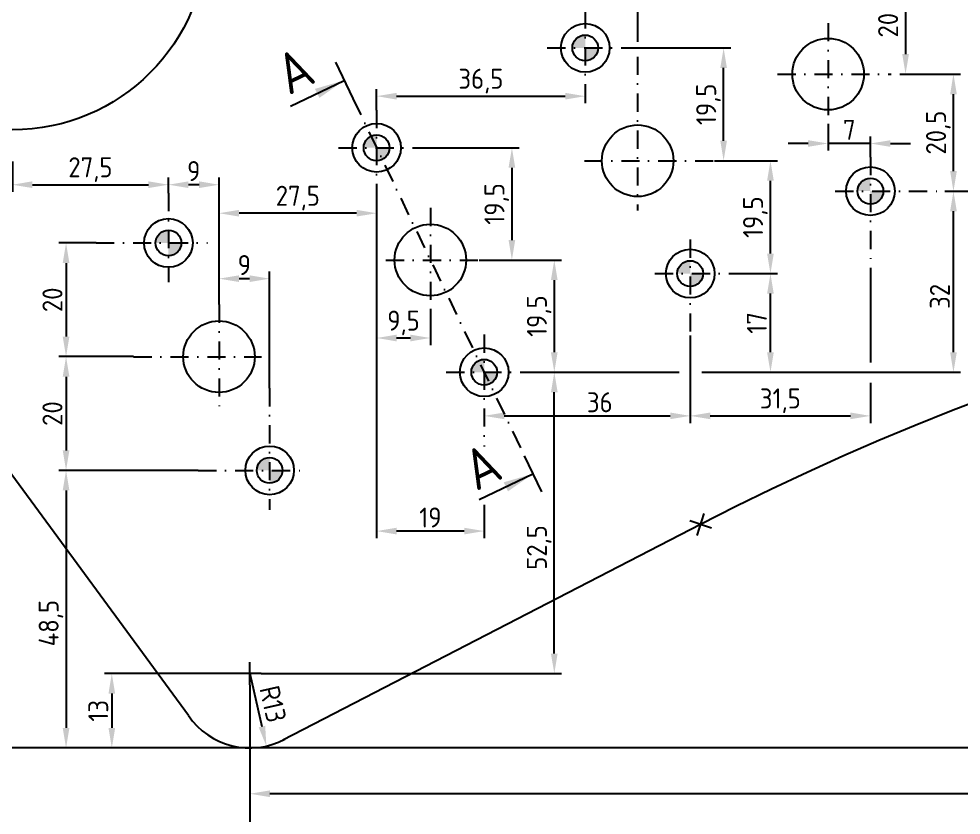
# Model space of a CAD drawing. Header units: millimetres. Extents: x 37 to 1354, y 67 to 1081.
# Drawn here: x 172.2 to 336.9, y 265.2 to 404.3 of the extents above; entities that cross this region are included whole.
import ezdxf

# ---------------------------------------------------------------- set-up
doc = ezdxf.new("R2010")
doc.units = ezdxf.units.MM
doc.linetypes.add('DASHDOT2', pattern=[12.7, 6.35, -3.175, 0, -3.175])
doc.layers.add('AXE', color=1, linetype='DASHDOT2')
doc.layers.add('COTE', color=1, linetype='Continuous')
doc.styles.add('ISOCPR', font='isocp.shx')
doc.dimstyles.new('ISO-25', dxfattribs={"dimtxt": 2.5, "dimasz": 2.5, "dimexe": 1.25, "dimexo": 0.625, "dimtad": 1, "dimtxsty": 'Standard', "dimcen": 2.5, "dimadec": 0, "dimazin": 0, "dimtfac": 1, "dimtmove": 0, "dimatfit": 3, "dimfxl": 1, "dimarcsym": 0})

# ---------------------------------------------------------------- blocks, each defined once
blk = doc.blocks.new('*D363')
at = {"layer": 'COTE', "color": 1, "linetype": 'Continuous', "transparency": 16777216}
for p, q in [((500.56, 581.96), (75.81, 581.96)), ((77.06, 280.46), (77.06, 578.46)), ((788.56, 276.96), (75.81, 276.96))]:
    blk.add_line(p, q, dxfattribs=at)
for points in [[(76.47, 578.46), (77.64, 578.46), (77.06, 581.96)], [(76.47, 280.46), (77.64, 280.46), (77.06, 276.96)]]:
    blk.add_solid(points, dxfattribs=at)
at = {"layer": 'Defpoints', "color": 0, "linetype": 'Continuous', "transparency": 16777216}
for p in [(77.06, 581.96), (500.56, 581.96), (788.56, 276.96)]:
    blk.add_point(p, dxfattribs=at)
at = {"layer": 'COTE', "color": 1, "linetype": 'Continuous', "transparency": 16777216, "insert": (74.68, 436.27), "char_height": 3.5, "attachment_point": 5, "rotation": 90, "style": 'ISOCPR'}
blk.add_mtext('305', dxfattribs=at)
blk = doc.blocks.new('*D364')
at = {"layer": 'COTE', "color": 1, "linetype": 'Continuous', "transparency": 16777216}
for p, q in [((500.56, 366.96), (500.56, 267.71)), ((212.56, 287.96), (212.56, 267.71)), ((497.06, 268.96), (216.06, 268.96))]:
    blk.add_line(p, q, dxfattribs=at)
for points in [[(216.06, 269.55), (216.06, 268.38), (212.56, 268.96)], [(497.06, 269.55), (497.06, 268.38), (500.56, 268.96)]]:
    blk.add_solid(points, dxfattribs=at)
at = {"layer": 'Defpoints', "color": 0, "linetype": 'Continuous', "transparency": 16777216}
for p in [(500.56, 366.96), (212.56, 287.96), (212.56, 268.96)]:
    blk.add_point(p, dxfattribs=at)
at = {"layer": 'COTE', "color": 1, "linetype": 'Continuous', "transparency": 16777216, "insert": (356.56, 271.34), "char_height": 3.5, "attachment_point": 5, "style": 'ISOCPR'}
blk.add_mtext('=', dxfattribs=at)
blk = doc.blocks.new('*D366')
at = {"layer": 'COTE', "color": 1, "linetype": 'Continuous', "transparency": 16777216}
for p, q in [((212.56, 287.96), (212.56, 259.71)), ((788.56, 287.96), (788.56, 259.71)), ((785.06, 260.96), (216.06, 260.96))]:
    blk.add_line(p, q, dxfattribs=at)
for points in [[(216.06, 261.55), (216.06, 260.38), (212.56, 260.96)], [(785.06, 261.55), (785.06, 260.38), (788.56, 260.96)]]:
    blk.add_solid(points, dxfattribs=at)
at = {"layer": 'Defpoints', "color": 0, "linetype": 'Continuous', "transparency": 16777216}
for p in [(212.56, 287.96), (788.56, 287.96), (212.56, 260.96)]:
    blk.add_point(p, dxfattribs=at)
at = {"layer": 'COTE', "color": 1, "linetype": 'Continuous', "transparency": 16777216, "insert": (490.03, 263.34), "char_height": 3.5, "attachment_point": 5, "style": 'ISOCPR'}
blk.add_mtext('576', dxfattribs=at)
blk = doc.blocks.new('*D196')
at = {"layer": 'COTE', "color": 1, "linetype": 'Continuous', "transparency": 16777216}
for p, q in [((260.34, 342.61), (267.02, 342.61)), ((265.77, 293.46), (265.77, 339.11)), ((214.56, 289.96), (267.02, 289.96))]:
    blk.add_line(p, q, dxfattribs=at)
for points in [[(265.18, 339.11), (266.35, 339.11), (265.77, 342.61)], [(265.18, 293.46), (266.35, 293.46), (265.77, 289.96)]]:
    blk.add_solid(points, dxfattribs=at)
at = {"layer": 'Defpoints', "color": 0, "linetype": 'Continuous', "transparency": 16777216}
for p in [(260.34, 342.61), (265.77, 342.61), (214.56, 289.96)]:
    blk.add_point(p, dxfattribs=at)
at = {"layer": 'COTE', "color": 1, "linetype": 'Continuous', "transparency": 16777216, "insert": (263.13, 311.99), "char_height": 3.5, "attachment_point": 5, "rotation": 90, "style": 'ISOCPR'}
blk.add_mtext('52,5', dxfattribs=at)
blk = doc.blocks.new('*D197')
at = {"layer": 'COTE', "color": 1, "linetype": 'Continuous', "transparency": 16777216}
for p, q in [((234.71, 374.95), (234.71, 369.14)), ((207.17, 354.44), (207.17, 371.64)), ((231.21, 370.39), (210.67, 370.39))]:
    blk.add_line(p, q, dxfattribs=at)
for points in [[(210.67, 370.97), (210.67, 369.81), (207.17, 370.39)], [(231.21, 370.97), (231.21, 369.81), (234.71, 370.39)]]:
    blk.add_solid(points, dxfattribs=at)
at = {"layer": 'Defpoints', "color": 0, "linetype": 'Continuous', "transparency": 16777216}
for p in [(234.71, 374.95), (207.17, 370.39), (207.17, 354.44)]:
    blk.add_point(p, dxfattribs=at)
at = {"layer": 'COTE', "color": 1, "linetype": 'Continuous', "transparency": 16777216, "insert": (220.94, 373.03), "char_height": 3.5, "attachment_point": 5, "style": 'ISOCPR'}
blk.add_mtext('27,5', dxfattribs=at)
blk = doc.blocks.new('*D202')
at = {"layer": 'COTE', "color": 1, "linetype": 'Continuous', "transparency": 16777216}
for p, q in [((192.24, 345.33), (179.18, 345.33)), ((180.43, 341.83), (180.43, 328.96)), ((203.53, 325.46), (179.18, 325.46))]:
    blk.add_line(p, q, dxfattribs=at)
for points in [[(179.85, 341.83), (181.02, 341.83), (180.43, 345.33)], [(179.85, 328.96), (181.02, 328.96), (180.43, 325.46)]]:
    blk.add_solid(points, dxfattribs=at)
at = {"layer": 'Defpoints', "color": 0, "linetype": 'Continuous', "transparency": 16777216}
for p in [(192.24, 345.33), (180.43, 325.46), (203.53, 325.46)]:
    blk.add_point(p, dxfattribs=at)
at = {"layer": 'COTE', "color": 1, "linetype": 'Continuous', "transparency": 16777216, "insert": (178.06, 335.39), "char_height": 3.5, "attachment_point": 5, "rotation": 90, "style": 'ISOCPR'}
blk.add_mtext('20', dxfattribs=at)
blk = doc.blocks.new('*D203')
at = {"layer": 'COTE', "color": 1, "linetype": 'Continuous', "transparency": 16777216}
for p, q in [((93.05, 435.95), (93.05, 259.71)), ((212.56, 287.96), (212.56, 259.71)), ((96.55, 260.96), (209.06, 260.96))]:
    blk.add_line(p, q, dxfattribs=at)
for points in [[(96.55, 261.55), (96.55, 260.38), (93.05, 260.96)], [(209.06, 261.55), (209.06, 260.38), (212.56, 260.96)]]:
    blk.add_solid(points, dxfattribs=at)
at = {"layer": 'Defpoints', "color": 0, "linetype": 'Continuous', "transparency": 16777216}
for p in [(93.05, 435.95), (212.56, 287.96), (212.56, 260.96)]:
    blk.add_point(p, dxfattribs=at)
at = {"layer": 'COTE', "color": 1, "linetype": 'Continuous', "transparency": 16777216, "insert": (152.8, 263.6), "char_height": 3.5, "attachment_point": 5, "style": 'ISOCPR'}
blk.add_mtext('119,5', dxfattribs=at)
blk = doc.blocks.new('*D204')
at = {"layer": 'COTE', "color": 1, "linetype": 'Continuous', "transparency": 16777216}
for p, q in [((203.53, 325.46), (179.18, 325.46)), ((180.43, 321.96), (180.43, 280.46)), ((181.74, 276.96), (179.18, 276.96))]:
    blk.add_line(p, q, dxfattribs=at)
for points in [[(179.85, 321.96), (181.02, 321.96), (180.43, 325.46)], [(179.85, 280.46), (181.02, 280.46), (180.43, 276.96)]]:
    blk.add_solid(points, dxfattribs=at)
at = {"layer": 'Defpoints', "color": 0, "linetype": 'Continuous', "transparency": 16777216}
for p in [(203.53, 325.46), (180.43, 276.96), (181.74, 276.96)]:
    blk.add_point(p, dxfattribs=at)
at = {"layer": 'COTE', "color": 1, "linetype": 'Continuous', "transparency": 16777216, "insert": (177.8, 298.77), "char_height": 3.5, "attachment_point": 5, "rotation": 90, "style": 'ISOCPR'}
blk.add_mtext('48,5', dxfattribs=at)
blk = doc.blocks.new('*D205')
at = {"layer": 'COTE', "color": 1, "linetype": 'Continuous', "transparency": 16777216}
for p, q in [((210.56, 289.96), (187.18, 289.96)), ((188.43, 286.46), (188.43, 280.46)), ((189.63, 276.96), (187.18, 276.96))]:
    blk.add_line(p, q, dxfattribs=at)
for points in [[(187.85, 286.46), (189.02, 286.46), (188.43, 289.96)], [(187.85, 280.46), (189.02, 280.46), (188.43, 276.96)]]:
    blk.add_solid(points, dxfattribs=at)
at = {"layer": 'Defpoints', "color": 0, "linetype": 'Continuous', "transparency": 16777216}
for p in [(210.56, 289.96), (188.43, 276.96), (189.63, 276.96)]:
    blk.add_point(p, dxfattribs=at)
at = {"layer": 'COTE', "color": 1, "linetype": 'Continuous', "transparency": 16777216, "insert": (186.06, 283.46), "char_height": 3.5, "attachment_point": 5, "rotation": 90, "style": 'ISOCPR'}
blk.add_mtext('13', dxfattribs=at)
blk = doc.blocks.new('*D211')
at = {"layer": 'COTE', "color": 1, "linetype": 'Continuous', "transparency": 16777216}
for p, q in [((171.05, 379.45), (171.05, 374.12)), ((198.33, 373.9), (198.33, 376.62)), ((174.55, 375.37), (194.83, 375.37))]:
    blk.add_line(p, q, dxfattribs=at)
for points in [[(174.55, 375.96), (174.55, 374.79), (171.05, 375.37)], [(194.83, 375.96), (194.83, 374.79), (198.33, 375.37)]]:
    blk.add_solid(points, dxfattribs=at)
at = {"layer": 'Defpoints', "color": 0, "linetype": 'Continuous', "transparency": 16777216}
for p in [(171.05, 379.45), (198.33, 375.37), (198.33, 373.9)]:
    blk.add_point(p, dxfattribs=at)
at = {"layer": 'COTE', "color": 1, "linetype": 'Continuous', "transparency": 16777216, "insert": (184.69, 378.01), "char_height": 3.5, "attachment_point": 5, "style": 'ISOCPR'}
blk.add_mtext('27,5', dxfattribs=at)
blk = doc.blocks.new('*D212')
at = {"layer": 'COTE', "color": 1, "linetype": 'Continuous', "transparency": 16777216}
for p, q in [((185.69, 365.19), (179.18, 365.19)), ((180.43, 361.69), (180.43, 348.83)), ((192.24, 345.33), (179.18, 345.33))]:
    blk.add_line(p, q, dxfattribs=at)
for points in [[(179.85, 361.69), (181.02, 361.69), (180.43, 365.19)], [(179.85, 348.83), (181.02, 348.83), (180.43, 345.33)]]:
    blk.add_solid(points, dxfattribs=at)
at = {"layer": 'Defpoints', "color": 0, "linetype": 'Continuous', "transparency": 16777216}
for p in [(185.69, 365.19), (180.43, 345.33), (192.24, 345.33)]:
    blk.add_point(p, dxfattribs=at)
at = {"layer": 'COTE', "color": 1, "linetype": 'Continuous', "transparency": 16777216, "insert": (178.06, 355.26), "char_height": 3.5, "attachment_point": 5, "rotation": 90, "style": 'ISOCPR'}
blk.add_mtext('20', dxfattribs=at)
blk = doc.blocks.new('*D214')
at = {"layer": 'COTE', "color": 1, "linetype": 'Continuous', "transparency": 16777216}
for p, q in [((198.33, 373.9), (198.33, 376.62)), ((207.17, 354.44), (207.17, 376.62)), ((203.67, 375.37), (201.83, 375.37))]:
    blk.add_line(p, q, dxfattribs=at)
for points in [[(201.83, 375.96), (201.83, 374.79), (198.33, 375.37)], [(203.67, 375.96), (203.67, 374.79), (207.17, 375.37)]]:
    blk.add_solid(points, dxfattribs=at)
at = {"layer": 'Defpoints', "color": 0, "linetype": 'Continuous', "transparency": 16777216}
for p in [(198.33, 375.37), (198.33, 373.9), (207.17, 354.44)]:
    blk.add_point(p, dxfattribs=at)
at = {"layer": 'COTE', "color": 1, "linetype": 'Continuous', "transparency": 16777216, "insert": (202.75, 377.75), "char_height": 3.5, "attachment_point": 5, "style": 'ISOCPR'}
blk.add_mtext('9', dxfattribs=at)
blk = doc.blocks.new('*D215')
at = {"layer": 'COTE', "color": 1, "linetype": 'Continuous', "transparency": 16777216}
for p, q in [((207.17, 354.44), (207.17, 360.2)), ((216.02, 339.8), (216.02, 360.2)), ((212.52, 358.95), (210.67, 358.95))]:
    blk.add_line(p, q, dxfattribs=at)
for points in [[(210.67, 359.54), (210.67, 358.37), (207.17, 358.95)], [(212.52, 359.54), (212.52, 358.37), (216.02, 358.95)]]:
    blk.add_solid(points, dxfattribs=at)
at = {"layer": 'Defpoints', "color": 0, "linetype": 'Continuous', "transparency": 16777216}
for p in [(207.17, 358.95), (207.17, 354.44), (216.02, 339.8)]:
    blk.add_point(p, dxfattribs=at)
at = {"layer": 'COTE', "color": 1, "linetype": 'Continuous', "transparency": 16777216, "insert": (211.59, 361.33), "char_height": 3.5, "attachment_point": 5, "style": 'ISOCPR'}
blk.add_mtext('9', dxfattribs=at)
blk = doc.blocks.new('*D219')
at = {"layer": 'COTE', "color": 1, "linetype": 'Continuous', "transparency": 16777216}
for p, q in [((289.52, 349), (289.52, 333.73)), ((321.02, 340.75), (321.02, 333.73)), ((293.02, 334.98), (317.52, 334.98))]:
    blk.add_line(p, q, dxfattribs=at)
for points in [[(293.02, 335.57), (293.02, 334.4), (289.52, 334.98)], [(317.52, 335.57), (317.52, 334.4), (321.02, 334.98)]]:
    blk.add_solid(points, dxfattribs=at)
at = {"layer": 'Defpoints', "color": 0, "linetype": 'Continuous', "transparency": 16777216}
for p in [(289.52, 349), (321.02, 340.75), (321.02, 334.98)]:
    blk.add_point(p, dxfattribs=at)
at = {"layer": 'COTE', "color": 1, "linetype": 'Continuous', "transparency": 16777216, "insert": (305.27, 337.62), "char_height": 3.5, "attachment_point": 5, "style": 'ISOCPR'}
blk.add_mtext('31,5', dxfattribs=at)
blk = doc.blocks.new('*D220')
at = {"layer": 'COTE', "color": 1, "linetype": 'Continuous', "transparency": 16777216}
for p, q in [((289.52, 349), (289.52, 333.73)), ((253.52, 335.64), (253.52, 333.73)), ((257.02, 334.98), (286.02, 334.98))]:
    blk.add_line(p, q, dxfattribs=at)
for points in [[(257.02, 335.57), (257.02, 334.4), (253.52, 334.98)], [(286.02, 335.57), (286.02, 334.4), (289.52, 334.98)]]:
    blk.add_solid(points, dxfattribs=at)
at = {"layer": 'Defpoints', "color": 0, "linetype": 'Continuous', "transparency": 16777216}
for p in [(289.52, 349), (253.52, 335.64), (289.52, 334.98)]:
    blk.add_point(p, dxfattribs=at)
at = {"layer": 'COTE', "color": 1, "linetype": 'Continuous', "transparency": 16777216, "insert": (273.72, 337.36), "char_height": 3.5, "attachment_point": 5, "style": 'ISOCPR'}
blk.add_mtext('36', dxfattribs=at)
blk = doc.blocks.new('*D221')
at = {"layer": 'COTE', "color": 1, "linetype": 'Continuous', "transparency": 16777216}
for p, q in [((234.71, 347.34), (234.71, 313.6)), ((253.52, 319.43), (253.52, 313.6)), ((250.02, 314.85), (238.21, 314.85))]:
    blk.add_line(p, q, dxfattribs=at)
for points in [[(238.21, 315.44), (238.21, 314.27), (234.71, 314.85)], [(250.02, 315.44), (250.02, 314.27), (253.52, 314.85)]]:
    blk.add_solid(points, dxfattribs=at)
at = {"layer": 'Defpoints', "color": 0, "linetype": 'Continuous', "transparency": 16777216}
for p in [(234.71, 347.34), (253.52, 319.43), (234.71, 314.85)]:
    blk.add_point(p, dxfattribs=at)
at = {"layer": 'COTE', "color": 1, "linetype": 'Continuous', "transparency": 16777216, "insert": (244.11, 317.23), "char_height": 3.5, "attachment_point": 5, "style": 'ISOCPR'}
blk.add_mtext('19', dxfattribs=at)
blk = doc.blocks.new('*D222')
at = {"layer": 'COTE', "color": 1, "linetype": 'Continuous', "transparency": 16777216}
for p, q in [((365.79, 385.72), (369.68, 385.72)), ((368.43, 377.74), (368.43, 382.22)), ((336.78, 374.24), (369.68, 374.24))]:
    blk.add_line(p, q, dxfattribs=at)
for points in [[(367.84, 382.22), (369.01, 382.22), (368.43, 385.72)], [(367.84, 377.74), (369.01, 377.74), (368.43, 374.24)]]:
    blk.add_solid(points, dxfattribs=at)
at = {"layer": 'Defpoints', "color": 0, "linetype": 'Continuous', "transparency": 16777216}
for p in [(365.79, 385.72), (368.43, 385.72), (336.78, 374.24)]:
    blk.add_point(p, dxfattribs=at)
at = {"layer": 'COTE', "color": 1, "linetype": 'Continuous', "transparency": 16777216, "insert": (365.79, 379.98), "char_height": 3.5, "attachment_point": 5, "rotation": 90, "style": 'ISOCPR'}
blk.add_mtext('11,5', dxfattribs=at)
blk = doc.blocks.new('*D227')
at = {"layer": 'COTE', "color": 1, "linetype": 'Continuous', "transparency": 16777216}
for p, q in [((280.34, 400.59), (280.34, 408.66)), ((302.74, 407.41), (283.84, 407.41)), ((306.24, 408.27), (306.24, 406.16))]:
    blk.add_line(p, q, dxfattribs=at)
for points in [[(283.84, 408), (283.84, 406.83), (280.34, 407.41)], [(302.74, 408), (302.74, 406.83), (306.24, 407.41)]]:
    blk.add_solid(points, dxfattribs=at)
at = {"layer": 'Defpoints', "color": 0, "linetype": 'Continuous', "transparency": 16777216}
for p in [(280.34, 407.41), (306.24, 408.27), (280.34, 400.59)]:
    blk.add_point(p, dxfattribs=at)
at = {"layer": 'COTE', "color": 1, "linetype": 'Continuous', "transparency": 16777216, "insert": (293.29, 409.79), "char_height": 3.5, "attachment_point": 5, "style": 'ISOCPR'}
blk.add_mtext('26', dxfattribs=at)
blk = doc.blocks.new('*D228')
at = {"layer": 'COTE', "color": 1, "linetype": 'Continuous', "transparency": 16777216}
for p, q in [((279.13, 399.27), (296.61, 399.27)), ((295.36, 383.06), (295.36, 395.77)), ((293.75, 379.56), (296.61, 379.56))]:
    blk.add_line(p, q, dxfattribs=at)
for points in [[(294.78, 395.77), (295.94, 395.77), (295.36, 399.27)], [(294.78, 383.06), (295.94, 383.06), (295.36, 379.56)]]:
    blk.add_solid(points, dxfattribs=at)
at = {"layer": 'Defpoints', "color": 0, "linetype": 'Continuous', "transparency": 16777216}
for p in [(279.13, 399.27), (295.36, 399.27), (293.75, 379.56)]:
    blk.add_point(p, dxfattribs=at)
at = {"layer": 'COTE', "color": 1, "linetype": 'Continuous', "transparency": 16777216, "insert": (292.72, 389.41), "char_height": 3.5, "attachment_point": 5, "rotation": 90, "style": 'ISOCPR'}
blk.add_mtext('19,5', dxfattribs=at)
blk = doc.blocks.new('*D229')
at = {"layer": 'COTE', "color": 1, "linetype": 'Continuous', "transparency": 16777216}
for p, q in [((241.53, 381.82), (259.61, 381.82)), ((258.36, 378.32), (258.36, 365.71)), ((252.63, 362.21), (259.61, 362.21))]:
    blk.add_line(p, q, dxfattribs=at)
for points in [[(257.77, 378.32), (258.94, 378.32), (258.36, 381.82)], [(257.77, 365.71), (258.94, 365.71), (258.36, 362.21)]]:
    blk.add_solid(points, dxfattribs=at)
at = {"layer": 'Defpoints', "color": 0, "linetype": 'Continuous', "transparency": 16777216}
for p in [(241.53, 381.82), (252.63, 362.21), (258.36, 362.21)]:
    blk.add_point(p, dxfattribs=at)
at = {"layer": 'COTE', "color": 1, "linetype": 'Continuous', "transparency": 16777216, "insert": (255.72, 372.01), "char_height": 3.5, "attachment_point": 5, "rotation": 90, "style": 'ISOCPR'}
blk.add_mtext('19,5', dxfattribs=at)
blk = doc.blocks.new('*D230')
at = {"layer": 'COTE', "color": 1, "linetype": 'Continuous', "transparency": 16777216}
for p, q in [((252.63, 362.21), (267.02, 362.21)), ((265.77, 358.71), (265.77, 346.11)), ((260.34, 342.61), (267.02, 342.61))]:
    blk.add_line(p, q, dxfattribs=at)
for points in [[(265.18, 358.71), (266.35, 358.71), (265.77, 362.21)], [(265.18, 346.11), (266.35, 346.11), (265.77, 342.61)]]:
    blk.add_solid(points, dxfattribs=at)
at = {"layer": 'Defpoints', "color": 0, "linetype": 'Continuous', "transparency": 16777216}
for p in [(252.63, 362.21), (260.34, 342.61), (265.77, 342.61)]:
    blk.add_point(p, dxfattribs=at)
at = {"layer": 'COTE', "color": 1, "linetype": 'Continuous', "transparency": 16777216, "insert": (263.13, 352.41), "char_height": 3.5, "attachment_point": 5, "rotation": 90, "style": 'ISOCPR'}
blk.add_mtext('19,5', dxfattribs=at)
blk = doc.blocks.new('*D231')
at = {"layer": 'COTE', "color": 1, "linetype": 'Continuous', "transparency": 16777216}
for p, q in [((234.71, 369.14), (234.71, 347.34)), ((244.11, 353.51), (244.11, 347.34)), ((238.21, 348.59), (240.61, 348.59))]:
    blk.add_line(p, q, dxfattribs=at)
for points in [[(238.21, 349.17), (238.21, 348), (234.71, 348.59)], [(240.61, 349.17), (240.61, 348), (244.11, 348.59)]]:
    blk.add_solid(points, dxfattribs=at)
at = {"layer": 'Defpoints', "color": 0, "linetype": 'Continuous', "transparency": 16777216}
for p in [(234.71, 369.14), (244.11, 353.51), (244.11, 348.59)]:
    blk.add_point(p, dxfattribs=at)
at = {"layer": 'COTE', "color": 1, "linetype": 'Continuous', "transparency": 16777216, "insert": (239.41, 351.22), "char_height": 3.5, "attachment_point": 5, "style": 'ISOCPR'}
blk.add_mtext('9,5', dxfattribs=at)
blk = doc.blocks.new('*D232')
at = {"layer": 'COTE', "color": 1, "linetype": 'Continuous', "transparency": 16777216}
for p, q in [((234.71, 388.4), (234.71, 392.09)), ((271.17, 392.4), (271.17, 389.59)), ((238.21, 390.84), (267.67, 390.84))]:
    blk.add_line(p, q, dxfattribs=at)
for points in [[(238.21, 391.42), (238.21, 390.25), (234.71, 390.84)], [(267.67, 391.42), (267.67, 390.25), (271.17, 390.84)]]:
    blk.add_solid(points, dxfattribs=at)
at = {"layer": 'Defpoints', "color": 0, "linetype": 'Continuous', "transparency": 16777216}
for p in [(271.17, 392.4), (271.17, 390.84), (234.71, 388.4)]:
    blk.add_point(p, dxfattribs=at)
at = {"layer": 'COTE', "color": 1, "linetype": 'Continuous', "transparency": 16777216, "insert": (252.94, 393.48), "char_height": 3.5, "attachment_point": 5, "style": 'ISOCPR'}
blk.add_mtext('36,5', dxfattribs=at)
blk = doc.blocks.new('*D233')
at = {"layer": 'COTE', "color": 1, "linetype": 'Continuous', "transparency": 16777216}
for p, q in [((271.17, 405.85), (271.17, 408.66)), ((280.34, 400.33), (280.34, 408.66)), ((274.67, 407.41), (276.84, 407.41))]:
    blk.add_line(p, q, dxfattribs=at)
for points in [[(274.67, 408), (274.67, 406.83), (271.17, 407.41)], [(276.84, 408), (276.84, 406.83), (280.34, 407.41)]]:
    blk.add_solid(points, dxfattribs=at)
at = {"layer": 'Defpoints', "color": 0, "linetype": 'Continuous', "transparency": 16777216}
for p in [(280.34, 407.41), (271.17, 405.85), (280.34, 400.33)]:
    blk.add_point(p, dxfattribs=at)
at = {"layer": 'COTE', "color": 1, "linetype": 'Continuous', "transparency": 16777216, "insert": (275.75, 409.79), "char_height": 3.5, "attachment_point": 5, "style": 'ISOCPR'}
blk.add_mtext('9', dxfattribs=at)
blk = doc.blocks.new('*D234')
at = {"layer": 'COTE', "color": 1, "linetype": 'Continuous', "transparency": 16777216}
for p, q in [((326.14, 394.69), (336.78, 394.69)), ((335.53, 377.74), (335.53, 391.19)), ((334.02, 374.24), (336.78, 374.24))]:
    blk.add_line(p, q, dxfattribs=at)
for points in [[(334.95, 391.19), (336.12, 391.19), (335.53, 394.69)], [(334.95, 377.74), (336.12, 377.74), (335.53, 374.24)]]:
    blk.add_solid(points, dxfattribs=at)
at = {"layer": 'Defpoints', "color": 0, "linetype": 'Continuous', "transparency": 16777216}
for p in [(326.14, 394.69), (335.53, 394.69), (334.02, 374.24)]:
    blk.add_point(p, dxfattribs=at)
at = {"layer": 'COTE', "color": 1, "linetype": 'Continuous', "transparency": 16777216, "insert": (332.9, 384.47), "char_height": 3.5, "attachment_point": 5, "rotation": 90, "style": 'ISOCPR'}
blk.add_mtext('20,5', dxfattribs=at)
blk = doc.blocks.new('*D235')
at = {"layer": 'COTE', "color": 1, "linetype": 'Continuous', "transparency": 16777216}
for p, q in [((293.75, 379.56), (304.8, 379.56)), ((303.55, 363.34), (303.55, 376.06)), ((299.03, 359.84), (304.8, 359.84))]:
    blk.add_line(p, q, dxfattribs=at)
for points in [[(302.96, 376.06), (304.13, 376.06), (303.55, 379.56)], [(302.96, 363.34), (304.13, 363.34), (303.55, 359.84)]]:
    blk.add_solid(points, dxfattribs=at)
at = {"layer": 'Defpoints', "color": 0, "linetype": 'Continuous', "transparency": 16777216}
for p in [(293.75, 379.56), (303.55, 379.56), (299.03, 359.84)]:
    blk.add_point(p, dxfattribs=at)
at = {"layer": 'COTE', "color": 1, "linetype": 'Continuous', "transparency": 16777216, "insert": (300.91, 369.7), "char_height": 3.5, "attachment_point": 5, "rotation": 90, "style": 'ISOCPR'}
blk.add_mtext('19,5', dxfattribs=at)
blk = doc.blocks.new('*D236')
at = {"layer": 'COTE', "color": 1, "linetype": 'Continuous', "transparency": 16777216}
for p, q in [((334.02, 374.24), (336.78, 374.24)), ((335.53, 346.11), (335.53, 370.74)), ((291.58, 342.61), (336.78, 342.61))]:
    blk.add_line(p, q, dxfattribs=at)
for points in [[(334.95, 370.74), (336.12, 370.74), (335.53, 374.24)], [(334.95, 346.11), (336.12, 346.11), (335.53, 342.61)]]:
    blk.add_solid(points, dxfattribs=at)
at = {"layer": 'Defpoints', "color": 0, "linetype": 'Continuous', "transparency": 16777216}
for p in [(334.02, 374.24), (335.53, 374.24), (291.58, 342.61)]:
    blk.add_point(p, dxfattribs=at)
at = {"layer": 'COTE', "color": 1, "linetype": 'Continuous', "transparency": 16777216, "insert": (333.16, 355.86), "char_height": 3.5, "attachment_point": 5, "rotation": 90, "style": 'ISOCPR'}
blk.add_mtext('32', dxfattribs=at)
blk = doc.blocks.new('*D237')
at = {"layer": 'COTE', "color": 1, "linetype": 'Continuous', "transparency": 16777216}
for p, q in [((299.03, 359.84), (304.8, 359.84)), ((303.55, 346.11), (303.55, 356.34)), ((291.58, 342.61), (304.8, 342.61))]:
    blk.add_line(p, q, dxfattribs=at)
for points in [[(302.96, 356.34), (304.13, 356.34), (303.55, 359.84)], [(302.96, 346.11), (304.13, 346.11), (303.55, 342.61)]]:
    blk.add_solid(points, dxfattribs=at)
at = {"layer": 'Defpoints', "color": 0, "linetype": 'Continuous', "transparency": 16777216}
for p in [(299.03, 359.84), (303.55, 359.84), (291.58, 342.61)]:
    blk.add_point(p, dxfattribs=at)
at = {"layer": 'COTE', "color": 1, "linetype": 'Continuous', "transparency": 16777216, "insert": (301.17, 351.22), "char_height": 3.5, "attachment_point": 5, "rotation": 90, "style": 'ISOCPR'}
blk.add_mtext('17', dxfattribs=at)
blk = doc.blocks.new('*D238')
at = {"layer": 'COTE', "color": 1, "linetype": 'Continuous', "transparency": 16777216}
for p, q in [((313.06, 415.14), (328.41, 415.14)), ((327.16, 411.64), (327.16, 398.19)), ((326.14, 394.69), (328.41, 394.69))]:
    blk.add_line(p, q, dxfattribs=at)
for points in [[(326.58, 411.64), (327.75, 411.64), (327.16, 415.14)], [(326.58, 398.19), (327.75, 398.19), (327.16, 394.69)]]:
    blk.add_solid(points, dxfattribs=at)
at = {"layer": 'Defpoints', "color": 0, "linetype": 'Continuous', "transparency": 16777216}
for p in [(313.06, 415.14), (326.14, 394.69), (327.16, 394.69)]:
    blk.add_point(p, dxfattribs=at)
at = {"layer": 'COTE', "color": 1, "linetype": 'Continuous', "transparency": 16777216, "insert": (324.52, 404.92), "char_height": 3.5, "attachment_point": 5, "rotation": 90, "style": 'ISOCPR'}
blk.add_mtext('20,5', dxfattribs=at)
blk = doc.blocks.new('*D239')
at = {"layer": 'COTE', "color": 1, "linetype": 'Continuous', "transparency": 16777216}
for p, q in [((313.62, 386.03), (313.62, 381.32)), ((321.02, 380.19), (321.02, 383.82)), ((310.12, 382.57), (306.62, 382.57)), ((321.02, 382.57), (313.62, 382.57)), ((324.52, 382.57), (328.02, 382.57))]:
    blk.add_line(p, q, dxfattribs=at)
for points in [[(310.12, 383.15), (310.12, 381.99), (313.62, 382.57)], [(324.52, 383.15), (324.52, 381.99), (321.02, 382.57)]]:
    blk.add_solid(points, dxfattribs=at)
at = {"layer": 'Defpoints', "color": 0, "linetype": 'Continuous', "transparency": 16777216}
for p in [(313.62, 386.03), (313.62, 382.57), (321.02, 380.19)]:
    blk.add_point(p, dxfattribs=at)
at = {"layer": 'COTE', "color": 1, "linetype": 'Continuous', "transparency": 16777216, "insert": (317.32, 384.95), "char_height": 3.5, "attachment_point": 5, "style": 'ISOCPR'}
blk.add_mtext('7', dxfattribs=at)

msp = doc.modelspace()

# ---------------------------------------------------------------- hatches: boundary and pattern name
at = {"layer": 'COTE', "linetype": 'Continuous'}
h = msp.add_hatch(color=2, dxfattribs=at)
h.paths.add_polyline_path([(271.172, 401.521, 0.4142136), (268.922, 399.271), (271.172, 399.271)])
h.paths.add_polyline_path([(271.172, 399.271), (271.172, 397.021, 0.4142136), (273.422, 399.271)])
h = msp.add_hatch(color=2, dxfattribs=at)
h.paths.add_polyline_path([(233.736, 383.846, 0.2885088), (232.459, 381.818), (234.709, 381.818)])
h.paths.add_polyline_path([(234.709, 384.068, 0.1122861), (233.736, 383.846), (234.709, 381.818)])
h.paths.add_polyline_path([(236.959, 381.818), (234.709, 381.818), (235.682, 379.789, 0.2885088)])
h.paths.add_polyline_path([(234.709, 381.818), (234.709, 379.568, 0.1122861), (235.682, 379.789)])
h = msp.add_hatch(color=2, dxfattribs=at)
h.paths.add_polyline_path([(321.018, 376.493, 0.4142136), (318.768, 374.243), (321.018, 374.243)])
h.paths.add_polyline_path([(321.018, 371.993, 0.4142136), (323.268, 374.243), (321.018, 374.243)])
h = msp.add_hatch(color=2, dxfattribs=at)
h.paths.add_polyline_path([(198.33, 365.191), (198.33, 367.441, 0.4142136), (196.08, 365.191)])
h.paths.add_polyline_path([(200.58, 365.191), (198.33, 365.191), (198.33, 362.941, 0.4142136)])
h = msp.add_hatch(color=2, dxfattribs=at)
h.paths.add_polyline_path([(289.518, 362.091, 0.4142136), (287.268, 359.841), (289.518, 359.841)])
h.paths.add_polyline_path([(289.518, 357.591, 0.4142136), (291.768, 359.841), (289.518, 359.841)])
h = msp.add_hatch(color=2, dxfattribs=at)
h.paths.add_polyline_path([(252.545, 344.636, 0.2885088), (251.268, 342.607), (253.518, 342.607)])
h.paths.add_polyline_path([(253.518, 344.857, 0.1122861), (252.545, 344.636), (253.518, 342.607)])
h.paths.add_polyline_path([(253.518, 342.607), (253.518, 340.357, 0.1122861), (254.491, 340.578)])
h.paths.add_polyline_path([(255.768, 342.607), (253.518, 342.607), (254.491, 340.578, 0.2885088)])
h = msp.add_hatch(color=2, dxfattribs=at)
h.paths.add_polyline_path([(216.018, 327.713, 0.4142136), (213.768, 325.463), (216.018, 325.463)])
h.paths.add_polyline_path([(216.018, 323.213, 0.4142136), (218.268, 325.463), (216.018, 325.463)])

# ---------------------------------------------------------------- linework, layer by layer
at = {"layer": 'AXE', "color": 1, "linetype": 'DASHDOT2', "ltscale": 0.5}
for p, q in [((271.172, 405.849), (271.172, 392.4)), ((313.623, 403.606), (313.623, 386.027)), ((264.542, 399.271), (279.126, 399.271)), ((280.338, 397.74), (280.338, 370.853)), ((304.794, 394.693), (324.669, 394.693)), ((230.572, 390.443), (260.52, 328.011)), ((234.709, 388.396), (234.709, 374.947)), ((228.079, 381.818), (241.531, 381.818)), ((271.035, 379.555), (293.746, 379.555)), ((321.018, 380.192), (321.018, 360.873)), ((198.33, 373.897), (198.33, 358.321)), ((314.863, 374.243), (334.019, 374.243)), ((244.106, 371.326), (244.106, 353.509)), ((289.518, 365.791), (289.518, 348.999)), ((185.691, 365.191), (205.151, 365.191)), ((236.35, 362.212), (252.629, 362.212)), ((283.363, 359.841), (299.029, 359.841)), ((207.167, 354.441), (207.167, 336.624)), ((253.518, 349.185), (253.518, 329.627)), ((192.237, 345.326), (214.567, 345.326)), ((246.888, 342.607), (260.34, 342.607)), ((216.018, 339.801), (216.018, 318.592)), ((203.528, 325.463), (222.84, 325.463))]:
    msp.add_line(p, q, dxfattribs=at)
at = {"layer": 'COTE', "color": 7, "linetype": 'Continuous'}
for p, q in [((201.811, 282.643), (96.154, 426.484)), ((227.544, 396.755), (230.572, 390.443)), ((260.52, 328.011), (263.547, 321.7)), ((291.335, 316.007), (218.304, 278.303)), ((212.555, 287.963), (212.555, 291.963)), ((214.555, 289.963), (210.555, 289.963))]:
    msp.add_line(p, q, dxfattribs=at)
at = {"layer": 'COTE', "color": 1, "linetype": 'Continuous'}
for p, q in [((219.681, 389.101), (229.058, 393.599)), ((321.018, 360.873), (321.018, 344.288)), ((267.018, 342.607), (287.591, 342.607)), ((252.657, 320.357), (262.034, 324.855)), ((212.555, 289.963), (214.67, 280.701))]:
    msp.add_line(p, q, dxfattribs=at)
at = {"layer": 'COTE', "color": 6, "linetype": 'Continuous'}
for p, q in [((290.719, 314.104), (291.951, 317.91)), ((293.237, 315.391), (289.432, 316.623))]:
    msp.add_line(p, q, dxfattribs=at)
at = {"layer": 'COTE', "color": 7, "linetype": 'Continuous'}
for centre, radius in [((171.055, 418.947), 34), ((271.172, 399.271), 4.25), ((271.172, 399.271), 2.25), ((313.623, 394.693), 6.25), ((234.709, 381.818), 4.25), ((280.338, 379.555), 6.25), ((234.709, 381.818), 2.25), ((321.018, 374.243), 4.25), ((321.018, 374.243), 2.25), ((198.33, 365.191), 4.25), ((198.33, 365.191), 2.25), ((244.106, 362.212), 6.25), ((289.518, 359.841), 4.25), ((289.518, 359.841), 2.25), ((207.167, 345.326), 6.25), ((253.518, 342.607), 4.25), ((253.518, 342.607), 2.25), ((216.018, 325.463), 4.25), ((216.018, 325.463), 2.25)]:
    msp.add_circle(centre, radius, dxfattribs=at)
for centre, radius, start, end in [((500.555, -88.037), 455, 62.62418, 117.37582), ((212.555, 289.963), 13, 214.26411, 298.04812)]:
    msp.add_arc(centre, radius, start, end, dxfattribs=at)
at = {"layer": 'COTE', "color": 1, "linetype": 'Continuous'}
for points in [[(223.946, 392.117), (224.703, 390.539), (229.058, 393.599)], [(256.922, 323.374), (257.679, 321.796), (262.034, 324.855)], [(215.238, 280.831), (214.101, 280.571), (215.449, 277.289)]]:
    msp.add_solid(points, dxfattribs=at)

# ---------------------------------------------------------------- texts
at = {"layer": 'COTE', "color": 140, "linetype": 'Continuous', "style": 'ISOCPR'}
for p in [(219.325, 390.919), (252.062, 321.757)]:
    msp.add_text('A', height=7, rotation=25.65281, dxfattribs=at).set_placement(p)
at = {"layer": 'COTE', "color": 1, "linetype": 'Continuous', "insert": (216.604, 284.64), "char_height": 3.5, "attachment_point": 5, "rotation": 282.73623, "style": 'ISOCPR'}
msp.add_mtext('R13', dxfattribs=at)

# ---------------------------------------------------------------- dimensions: what is measured, and where the dimension line sits
at = {"layer": 'COTE', "color": 1, "linetype": 'Continuous'}
for base, p1, p2, picture, middle in [((77.055, 581.963), (788.555, 276.963), (500.555, 581.963), '*D363', (77.055, 436.271)), ((180.435, 276.963), (203.528, 325.463), (181.74, 276.963), '*D204', (180.435, 298.77))]:
    dim = msp.add_linear_dim(base=base, p1=p1, p2=p2, angle=90, dimstyle='ISO-25', override={"dimtxt": 3.5, "dimasz": 3.5, "dimexo": 0, "dimdec": 1, "dimtxsty": 'ISOCPR', "dimcen": 3.5, "dimclrd": 1, "dimclre": 1, "dimclrt": 1, "dimtdec": 1, "dimlwd": -1, "dimlwe": -1}, dxfattribs=at)
    dim.commit()
    dim.dimension.update_dxf_attribs({"geometry": picture, "text_midpoint": middle, "dimtype": 160})
for base, p1, p2, picture, middle in [((212.555, 260.963), (93.055, 435.947), (212.555, 287.963), '*D203', (152.805, 263.599)), ((271.172, 390.838), (234.709, 388.396), (271.172, 392.4), '*D232', (252.941, 393.475)), ((207.167, 370.391), (234.709, 374.947), (207.167, 354.441), '*D197', (220.938, 373.028)), ((321.018, 334.985), (289.518, 348.999), (321.018, 340.747), '*D219', (305.268, 337.622))]:
    dim = msp.add_linear_dim(base=base, p1=p1, p2=p2, dimstyle='ISO-25', override={"dimtxt": 3.5, "dimasz": 3.5, "dimexo": 0, "dimdec": 1, "dimtxsty": 'ISOCPR', "dimcen": 3.5, "dimclrd": 1, "dimclre": 1, "dimclrt": 1, "dimtdec": 1, "dimlwd": -1, "dimlwe": -1}, dxfattribs=at)
    dim.commit()
    dim.dimension.update_dxf_attribs({"geometry": picture, "text_midpoint": middle})
for base, p1, p2, picture, middle in [((327.162, 394.693), (313.065, 415.144), (326.142, 394.693), '*D238', (324.524, 404.919)), ((335.5336, 394.6935), (334.0193, 374.2428), (326.1421, 394.6935), '*D234', (332.8958, 384.4681)), ((368.426, 385.716), (336.784, 374.243), (365.788, 385.716), '*D222', (365.788, 379.979)), ((188.435, 276.963), (210.555, 289.963), (189.631, 276.963), '*D205', (186.06, 283.463))]:
    dim = msp.add_linear_dim(base=base, p1=p1, p2=p2, angle=90, dimstyle='ISO-25', override={"dimtxt": 3.5, "dimasz": 3.5, "dimexo": 0, "dimdec": 1, "dimtxsty": 'ISOCPR', "dimcen": 3.5, "dimclrd": 1, "dimclre": 1, "dimclrt": 1, "dimtdec": 1, "dimlwd": -1, "dimlwe": -1}, dxfattribs=at)
    dim.commit()
    dim.dimension.update_dxf_attribs({"geometry": picture, "text_midpoint": middle})
for base, p1, p2, text, picture, middle in [((280.338, 407.414), (271.172, 405.849), (280.338, 400.327), '9', '*D233', (275.755, 409.789)), ((280.338, 407.414), (306.243, 408.274), (280.338, 400.587), '26', '*D227', (293.29, 409.789)), ((313.623, 382.57), (321.018, 380.192), (313.623, 386.027), '7', '*D239', (317.321, 384.945)), ((198.33, 375.373), (171.055, 379.452), (198.33, 373.897), '27,5', '*D211', (184.692, 378.011)), ((198.33, 375.373), (207.167, 354.441), (198.33, 373.897), '9', '*D214', (202.748, 377.748)), ((244.106, 348.587), (234.709, 369.141), (244.106, 353.509), '9,5', '*D231', (239.408, 351.224)), ((212.555, 268.963), (500.555, 366.963), (212.555, 287.963), '=', '*D364', (356.555, 271.338)), ((207.167, 358.953), (216.018, 339.801), (207.167, 354.441), '9', '*D215', (211.592, 361.328)), ((234.709, 314.853), (253.518, 319.433), (234.709, 347.337), '19', '*D221', (244.114, 317.228))]:
    dim = msp.add_linear_dim(base=base, p1=p1, p2=p2, text=text, dimstyle='ISO-25', override={"dimtxt": 3.5, "dimasz": 3.5, "dimexo": 0, "dimdec": 1, "dimtxsty": 'ISOCPR', "dimcen": 3.5, "dimclrd": 1, "dimclre": 1, "dimclrt": 1, "dimtdec": 1, "dimlwd": -1, "dimlwe": -1}, dxfattribs=at)
    dim.commit()
    dim.dimension.update_dxf_attribs({"geometry": picture, "text_midpoint": middle})
for base, p1, p2, text, picture, middle in [((295.359, 399.271), (293.746, 379.555), (279.126, 399.271), '19,5', '*D228', (292.722, 389.413)), ((258.356, 362.212), (241.531, 381.818), (252.629, 362.212), '19,5', '*D229', (255.72, 372.015)), ((303.546, 379.555), (299.029, 359.841), (293.746, 379.555), '19,5', '*D235', (300.909, 369.698)), ((180.435, 345.326), (185.691, 365.191), (192.237, 345.326), '20', '*D212', (178.06, 355.259)), ((265.768, 342.607), (252.629, 362.212), (260.34, 342.607), '19,5', '*D230', (263.132, 352.409)), ((303.546, 359.841), (291.583, 342.607), (299.029, 359.841), '17', '*D237', (301.171, 351.224)), ((180.435, 325.463), (192.237, 345.326), (203.528, 325.463), '20', '*D202', (178.06, 335.394))]:
    dim = msp.add_linear_dim(base=base, p1=p1, p2=p2, angle=90, text=text, dimstyle='ISO-25', override={"dimtxt": 3.5, "dimasz": 3.5, "dimexo": 0, "dimdec": 1, "dimtxsty": 'ISOCPR', "dimcen": 3.5, "dimclrd": 1, "dimclre": 1, "dimclrt": 1, "dimtdec": 1, "dimlwd": -1, "dimlwe": -1}, dxfattribs=at)
    dim.commit()
    dim.dimension.update_dxf_attribs({"geometry": picture, "text_midpoint": middle})
for base, p1, p2, text, picture, middle in [((335.534, 374.243), (291.583, 342.607), (334.019, 374.243), '32', '*D236', (335.534, 355.865)), ((265.768, 342.607), (214.555, 289.963), (260.34, 342.607), '52,5', '*D196', (265.768, 311.988))]:
    dim = msp.add_linear_dim(base=base, p1=p1, p2=p2, angle=90, text=text, dimstyle='ISO-25', override={"dimtxt": 3.5, "dimasz": 3.5, "dimexo": 0, "dimdec": 1, "dimtxsty": 'ISOCPR', "dimcen": 3.5, "dimclrd": 1, "dimclre": 1, "dimclrt": 1, "dimtdec": 1, "dimlwd": -1, "dimlwe": -1}, dxfattribs=at)
    dim.commit()
    dim.dimension.update_dxf_attribs({"geometry": picture, "text_midpoint": middle, "dimtype": 160})
for base, p1, p2, picture, middle in [((289.518, 334.985), (253.518, 335.638), (289.518, 348.999), '*D220', (273.717, 334.985)), ((212.555, 260.963), (788.555, 287.963), (212.555, 287.963), '*D366', (490.026, 260.963))]:
    dim = msp.add_linear_dim(base=base, p1=p1, p2=p2, dimstyle='ISO-25', override={"dimtxt": 3.5, "dimasz": 3.5, "dimexo": 0, "dimdec": 1, "dimtxsty": 'ISOCPR', "dimcen": 3.5, "dimclrd": 1, "dimclre": 1, "dimclrt": 1, "dimtdec": 1, "dimlwd": -1, "dimlwe": -1}, dxfattribs=at)
    dim.commit()
    dim.dimension.update_dxf_attribs({"geometry": picture, "text_midpoint": middle, "dimtype": 160})

doc.saveas('drawing.dxf')
